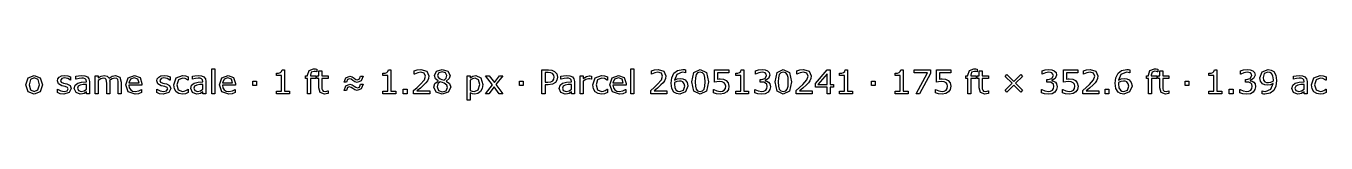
# Model space of a CAD drawing. Extents: x -3 to 198, y 3 to 612.
# Drawn here: x 103.7 to 198.4, y 7.2 to 9.5 of the extents above; entities that cross this region are included whole.
import ezdxf

# ---------------------------------------------------------------- set-up
doc = ezdxf.new("R2010")
doc.units = 0
doc.header["$MEASUREMENT"] = 0
doc.layers.add('Layer 1', color=7, linetype='Continuous')

msp = doc.modelspace()

# ---------------------------------------------------------------- linework, layer by layer
at = {"layer": 'Layer 1', "color": 7}
for points in [[(104.890115, 8.293825), (104.727333, 7.792705), (104.291313, 7.609005), (103.852971, 7.792705), (103.691353, 8.293825), (103.852971, 8.794972), (104.291313, 8.979836), (104.727333, 8.794972), (104.890115, 8.293825), (104.890115, 8.293825)], [(104.664547, 8.293825), (104.565715, 8.668237), (104.291313, 8.79148), (104.014589, 8.668237), (103.916918, 8.293825), (104.01575, 7.922933), (104.291313, 7.797362), (104.564554, 7.921769), (104.664547, 8.293825), (104.664547, 8.293825)], [(106.993471, 8.019426), (106.845807, 7.727591), (106.44467, 7.613635), (106.179568, 7.64737), (105.978419, 7.722935), (105.978419, 7.968283), (105.990034, 7.968283), (106.220253, 7.843876), (106.463262, 7.798526), (106.68883, 7.84504), (106.770218, 7.991539), (106.726035, 8.107797), (106.556279, 8.175239), (106.434192, 8.199581), (106.298154, 8.229796), (106.055148, 8.362352), (105.984221, 8.578623), (106.016778, 8.729779), (106.117934, 8.856514), (106.283041, 8.942556), (106.508606, 8.9751), (106.743477, 8.946049), (106.942303, 8.877443), (106.942303, 8.643736), (106.930688, 8.643736), (106.727213, 8.747215), (106.492342, 8.790236), (106.290029, 8.743722), (106.207476, 8.6077), (106.257475, 8.486759), (106.415603, 8.420508), (106.550479, 8.392594), (106.676053, 8.36693), (106.910921, 8.247179), (106.993473, 8.019268), (106.993471, 8.019426)], [(108.315483, 7.645041), (108.098054, 7.645041), (108.098054, 7.783392), (108.018989, 7.727591), (107.923646, 7.671791), (107.798073, 7.627605), (107.631803, 7.609085), (107.334148, 7.725342), (107.212064, 8.021834), (107.274849, 8.260197), (107.456234, 8.404368), (107.7411, 8.475303), (108.098054, 8.503216), (108.098054, 8.536924), (108.07131, 8.660167), (107.996896, 8.736923), (107.885277, 8.772959), (107.749239, 8.782219), (107.55739, 8.758936), (107.338799, 8.693822), (107.327184, 8.693822), (107.327184, 8.915887), (107.512059, 8.954251), (107.750413, 8.975153), (107.988771, 8.95187), (108.165504, 8.875114), (108.277127, 8.736764), (108.315497, 8.526315), (108.315483, 7.645041)], [(110.631616, 7.645041), (110.413026, 7.645041), (110.413026, 8.384524), (110.404877, 8.546158), (110.373484, 8.670565), (110.296744, 8.74613), (110.152568, 8.771795), (109.968857, 8.725281), (109.785147, 8.609023), (109.790967, 8.546238), (109.793349, 8.476467), (109.793349, 7.645015), (109.574756, 7.645015), (109.574756, 8.384498), (109.566606, 8.547296), (109.535214, 8.671703), (109.458474, 8.746104), (109.314297, 8.771768), (109.134077, 8.727583), (108.955017, 8.614791), (108.955017, 7.645015), (108.736427, 7.645015), (108.736427, 8.943774), (108.955017, 8.943774), (108.955017, 8.799602), (109.158492, 8.932132), (109.375921, 8.97981), (109.600325, 8.924009), (109.738688, 8.76936), (109.980536, 8.92983), (110.214242, 8.97981), (110.529337, 8.849582), (110.631656, 8.487976), (110.631616, 7.645041)], [(112.139663, 8.271759), (111.182745, 8.271759), (111.21879, 8.062448), (111.317622, 7.917112), (111.460634, 7.833398), (111.644345, 7.805485), (111.910608, 7.857819), (112.102454, 7.962462), (112.114096, 7.962462), (112.114096, 7.724099), (111.888529, 7.646206), (111.646684, 7.6148), (111.142063, 7.789213), (110.960681, 8.286867), (111.133925, 8.792644), (111.592037, 8.979836), (111.996661, 8.826352), (112.139676, 8.390345), (112.139663, 8.271759)], [(111.926885, 8.439187), (111.839681, 8.705437), (111.580395, 8.799629), (111.300181, 8.69615), (111.182745, 8.439187), (111.926885, 8.439187)], [(114.236044, 8.019426), (114.088377, 7.727591), (113.687241, 7.613635), (113.422142, 7.64737), (113.22099, 7.722935), (113.22099, 7.968283), (113.232605, 7.968283), (113.462824, 7.843876), (113.70583, 7.798526), (113.931398, 7.84504), (114.012789, 7.991539), (113.968606, 8.107797), (113.79885, 8.175239), (113.676763, 8.199581), (113.540725, 8.229796), (113.297716, 8.362352), (113.226792, 8.578623), (113.259346, 8.729779), (113.360504, 8.856514), (113.525609, 8.942556), (113.751177, 8.9751), (113.986047, 8.946049), (114.184871, 8.877443), (114.184871, 8.643736), (114.173256, 8.643736), (113.969781, 8.747215), (113.734913, 8.790236), (113.5326, 8.743722), (113.450047, 8.6077), (113.500043, 8.486759), (113.658173, 8.420508), (113.793047, 8.392594), (113.918621, 8.36693), (114.153491, 8.247179), (114.236044, 8.019268), (114.236044, 8.019426)], [(115.50922, 7.726427), (115.301094, 7.645041), (115.092967, 7.615964), (114.834843, 7.656657), (114.633694, 7.782254), (114.502307, 7.993868), (114.455799, 8.292688), (114.630206, 8.792644), (115.092967, 8.974015), (115.311558, 8.942636), (115.50922, 8.865907), (115.50922, 8.622887), (115.497605, 8.622887), (115.29064, 8.742638), (115.083675, 8.784495), (114.789509, 8.658924), (114.682538, 8.292688), (114.787183, 7.931082), (115.083675, 7.805485), (115.218552, 7.822947), (115.3418, 7.86827), (115.431329, 7.91944), (115.497605, 7.967118), (115.50922, 7.967118), (115.50922, 7.726427)], [(116.798676, 7.645041), (116.581247, 7.645041), (116.581247, 7.783392), (116.502181, 7.727591), (116.406839, 7.671791), (116.281265, 7.627605), (116.114996, 7.609085), (115.81734, 7.725342), (115.695256, 8.021834), (115.758042, 8.260197), (115.939427, 8.404368), (116.224293, 8.475303), (116.581247, 8.503216), (116.581247, 8.536924), (116.554503, 8.660167), (116.480089, 8.736923), (116.368469, 8.772959), (116.232431, 8.782219), (116.040582, 8.758936), (115.821991, 8.693822), (115.810376, 8.693822), (115.810376, 8.915887), (115.995251, 8.954251), (116.233606, 8.975153), (116.471963, 8.95187), (116.648697, 8.875114), (116.760319, 8.736764), (116.798689, 8.526315), (116.798676, 7.645041)], [(117.440496, 7.645041), (117.221905, 7.645041), (117.221905, 9.454234), (117.440496, 9.454234), (117.440496, 7.645041)], [(118.960168, 8.271759), (118.003251, 8.271759), (118.039295, 8.062448), (118.138127, 7.917112), (118.28114, 7.833398), (118.46485, 7.805485), (118.731113, 7.857819), (118.922962, 7.962462), (118.934578, 7.962462), (118.934578, 7.724099), (118.70901, 7.646206), (118.467165, 7.6148), (117.962545, 7.789213), (117.781162, 8.286867), (117.954406, 8.792644), (118.412518, 8.979836), (118.817142, 8.826352), (118.960157, 8.390345), (118.960168, 8.271759)], [(118.74739, 8.439187), (118.660186, 8.705437), (118.4009, 8.799629), (118.120686, 8.69615), (118.003251, 8.439187), (118.74739, 8.439187)], [(120.485656, 8.239189), (120.207764, 8.239189), (120.207764, 8.568251), (120.485656, 8.568251), (120.485656, 8.239189)], [(122.877367, 7.645041), (121.940214, 7.645041), (121.940214, 7.821783), (122.300658, 7.821783), (122.300658, 8.982165), (121.940214, 8.982165), (121.940214, 9.140306), (122.097183, 9.151947), (122.223918, 9.187984), (122.307635, 9.261247), (122.343679, 9.382161), (122.5239, 9.382161), (122.5239, 7.821809), (122.877367, 7.821809), (122.877367, 7.645041)], [(124.881893, 9.24262), (124.870251, 9.24262), (124.776073, 9.263522), (124.673753, 9.275164), (124.469114, 9.212378), (124.406326, 8.987985), (124.406326, 8.9438), (124.800489, 8.9438), (124.800489, 8.7601), (124.413303, 8.7601), (124.413303, 7.645015), (124.194713, 7.645015), (124.194713, 8.760074), (124.047046, 8.760074), (124.047046, 8.943774), (124.194713, 8.943774), (124.194713, 8.986795), (124.309822, 9.341415), (124.642358, 9.465822), (124.773747, 9.458943), (124.88188, 9.442539), (124.881893, 9.24262)], [(125.694634, 7.656657), (125.559757, 7.629934), (125.430696, 7.61935), (125.128389, 7.726321), (125.024908, 8.069327), (125.024908, 8.759994), (124.877241, 8.759994), (124.877241, 8.943694), (125.024908, 8.943694), (125.024908, 9.316915), (125.243498, 9.316915), (125.243498, 8.943694), (125.694634, 8.943694), (125.694634, 8.759994), (125.243498, 8.759994), (125.243498, 8.168149), (125.248155, 8.007705), (125.280709, 7.900734), (125.350472, 7.832128), (125.487674, 7.811226), (125.599294, 7.826307), (125.68301, 7.853057), (125.694626, 7.853057), (125.694634, 7.656657)], [(128.244473, 8.928692), (128.115412, 8.588015), (127.825895, 8.472895), (127.654974, 8.515916), (127.508472, 8.61241), (127.372434, 8.704273), (127.260814, 8.736843), (127.124776, 8.681016), (127.043385, 8.481044), (126.863164, 8.481044), (126.993389, 8.806587), (127.282904, 8.920543), (127.449173, 8.877522), (127.600327, 8.781029), (127.732878, 8.69033), (127.847987, 8.656595), (127.987512, 8.719381), (128.061926, 8.928692), (128.244473, 8.928692)], [(130.626778, 7.645041), (129.689625, 7.645041), (129.689625, 7.821783), (130.050069, 7.821783), (130.050069, 8.982165), (129.689625, 8.982165), (129.689625, 9.140306), (129.846594, 9.151947), (129.97333, 9.187984), (130.057046, 9.261247), (130.09309, 9.382161), (130.273311, 9.382161), (130.273311, 7.821809), (130.626778, 7.821809), (130.626778, 7.645041)], [(133.105693, 7.645041), (131.933673, 7.645041), (131.933673, 7.888061), (132.177843, 8.097346), (132.406898, 8.305467), (132.712695, 8.648472), (132.795248, 8.924036), (132.705718, 9.134485), (132.458058, 9.211214), (132.229003, 9.174014), (131.98832, 9.060058), (131.976704, 9.060058), (131.976704, 9.304241), (132.196456, 9.378642), (132.463884, 9.412377), (132.881298, 9.283313), (133.032451, 8.935651), (133.006866, 8.750787), (132.933616, 8.589179), (132.826646, 8.44731), (132.678979, 8.292688), (132.422019, 8.055489), (132.174361, 7.843876), (133.105699, 7.843876), (133.105693, 7.645041)], [(134.632343, 8.127561), (134.456771, 7.754341), (134.017264, 7.605513), (133.568454, 7.750848), (133.402185, 8.122931), (133.485902, 8.38336), (133.721934, 8.569415), (133.721934, 8.576294), (133.514969, 8.739092), (133.448693, 8.959993), (133.60915, 9.285562), (134.017264, 9.41579), (134.431191, 9.291383), (134.585834, 8.9751), (134.512582, 8.743722), (134.297478, 8.567007), (134.297478, 8.560128), (134.5463, 8.388043), (134.632343, 8.127588), (134.632343, 8.127561)], [(134.356777, 8.972878), (134.260273, 9.170521), (134.016102, 9.244948), (133.775419, 9.175178), (133.6824, 8.986821), (133.728911, 8.841486), (133.871923, 8.733351), (133.995171, 8.678688), (134.153302, 8.622887), (134.312594, 8.782193), (134.356777, 8.972878), (134.356777, 8.972878)], [(136.969404, 8.310124), (136.92406, 8.020591), (136.796161, 7.79969), (136.614776, 7.66597), (136.395024, 7.619456), (136.211313, 7.641681), (136.045044, 7.710288), (136.045044, 7.166146), (135.826453, 7.166146), (135.826453, 8.943932), (136.045044, 8.943932), (136.045044, 8.807884), (136.24038, 8.929989), (136.472925, 8.979969), (136.838018, 8.802089), (136.969404, 8.310256), (136.969404, 8.310124)], [(136.743839, 8.304303), (136.66361, 8.655431), (136.417114, 8.771715), (136.22759, 8.731022), (136.045044, 8.624051), (136.045044, 7.888061), (136.204336, 7.83107), (136.356654, 7.815989), (136.64152, 7.939231), (136.743839, 8.304329), (136.743839, 8.304303)], [(138.434535, 7.645015), (138.158972, 7.645015), (137.790389, 8.143833), (137.419484, 7.645015), (137.164849, 7.645015), (137.671793, 8.292661), (137.169498, 8.943774), (137.445064, 8.943774), (137.811321, 8.453104), (138.178739, 8.943774), (138.434535, 8.943774), (137.924102, 8.304276), (138.434535, 7.645015)], [(139.913514, 8.239163), (139.635623, 8.239163), (139.635623, 8.568224), (139.913514, 8.568224), (139.913514, 8.239163)], [(142.409871, 8.853075), (142.369175, 8.639133), (142.257553, 8.469376), (142.04594, 8.334518), (141.73782, 8.290333), (141.507601, 8.290333), (141.507601, 7.645015), (141.277382, 7.645015), (141.277382, 9.376314), (141.74712, 9.376314), (142.011057, 9.349565), (142.202906, 9.268179), (142.355221, 9.103053), (142.409871, 8.853075), (142.409871, 8.853075)], [(142.170349, 8.847254), (142.138956, 9.003067), (142.043614, 9.111202), (141.915715, 9.162372), (141.735494, 9.178776), (141.507601, 9.178776), (141.507601, 8.486945), (141.701775, 8.486945), (141.928505, 8.511286), (142.070355, 8.591508), (142.147095, 8.708956), (142.170352, 8.847307), (142.170349, 8.847254)], [(143.647003, 7.645015), (143.429574, 7.645015), (143.429574, 7.783365), (143.350508, 7.727565), (143.255166, 7.671764), (143.129592, 7.627579), (142.963323, 7.609058), (142.665667, 7.725316), (142.543583, 8.021808), (142.606369, 8.26017), (142.787754, 8.404342), (143.07262, 8.475276), (143.429574, 8.50319), (143.429574, 8.536898), (143.402832, 8.660141), (143.328418, 8.736896), (143.216796, 8.772932), (143.080758, 8.782193), (142.888909, 8.758909), (142.670319, 8.693796), (142.658703, 8.693796), (142.658703, 8.91586), (142.843575, 8.954225), (143.081933, 8.975127), (143.320288, 8.951843), (143.497021, 8.875088), (143.608644, 8.736737), (143.647013, 8.526288), (143.647003, 7.645015)], [(144.878322, 8.705411), (144.866707, 8.705411), (144.771364, 8.721815), (144.663232, 8.727636), (144.467895, 8.682286), (144.286511, 8.567193), (144.286511, 7.645015), (144.06792, 7.645015), (144.06792, 8.943774), (144.286511, 8.943774), (144.286511, 8.751924), (144.515565, 8.899588), (144.719043, 8.943774), (144.801595, 8.940334), (144.878335, 8.930015), (144.878322, 8.705411)], [(146.044527, 7.726401), (145.836401, 7.645015), (145.628274, 7.615937), (145.37015, 7.65663), (145.169001, 7.782228), (145.037614, 7.993841), (144.991106, 8.292661), (145.165513, 8.792617), (145.628274, 8.973989), (145.846865, 8.942609), (146.044527, 8.86588), (146.044527, 8.622861), (146.032912, 8.622861), (145.825947, 8.742611), (145.618982, 8.784468), (145.324816, 8.658897), (145.217845, 8.292661), (145.322491, 7.931056), (145.618982, 7.805458), (145.753859, 7.822921), (145.877107, 7.868244), (145.966636, 7.919414), (146.032912, 7.967092), (146.044527, 7.967092), (146.044527, 7.726401)], [(147.411884, 8.271733), (146.454967, 8.271733), (146.491011, 8.062421), (146.589843, 7.917086), (146.732856, 7.833372), (146.916566, 7.805458), (147.182829, 7.857793), (147.374676, 7.962435), (147.386291, 7.962435), (147.386291, 7.724072), (147.160723, 7.646179), (146.918879, 7.614773), (146.414258, 7.789186), (146.232876, 8.28684), (146.406119, 8.792617), (146.864232, 8.97981), (147.268856, 8.826325), (147.411871, 8.390319), (147.411884, 8.271733)], [(147.199106, 8.439161), (147.111902, 8.705411), (146.852616, 8.799602), (146.572402, 8.696124), (146.454967, 8.439161), (147.199106, 8.439161)], [(147.964175, 7.645015), (147.745584, 7.645015), (147.745584, 9.454207), (147.964175, 9.454207), (147.964175, 7.645015)], [(150.377978, 7.645015), (149.205958, 7.645015), (149.205958, 7.888034), (149.450128, 8.09732), (149.679186, 8.305441), (149.98498, 8.648446), (150.067533, 8.924009), (149.978003, 9.134459), (149.730345, 9.211188), (149.501288, 9.173987), (149.260605, 9.060031), (149.24899, 9.060031), (149.24899, 9.304215), (149.468744, 9.378616), (149.736169, 9.41235), (150.153583, 9.283286), (150.304737, 8.935624), (150.279151, 8.75076), (150.205902, 8.589153), (150.098931, 8.447284), (149.951267, 8.292661), (149.694304, 8.055463), (149.446646, 7.843849), (150.377984, 7.843849), (150.377978, 7.645015)], [(151.917418, 8.206619), (151.74301, 7.775243), (151.317455, 7.608979), (151.08491, 7.648507), (150.900038, 7.765929), (150.745397, 8.021728), (150.691912, 8.405427), (150.740746, 8.813546), (150.898876, 9.129802), (151.162814, 9.334457), (151.539535, 9.408858), (151.654642, 9.403037), (151.748823, 9.382135), (151.748823, 9.16007), (151.737208, 9.16007), (151.638375, 9.192614), (151.504663, 9.209018), (151.105852, 9.052067), (150.932605, 8.630005), (151.124454, 8.719513), (151.344206, 8.750919), (151.538381, 8.730017), (151.711628, 8.648631), (151.865104, 8.469561), (151.917428, 8.206804), (151.917418, 8.206619)], [(151.681386, 8.197358), (151.648829, 8.376428), (151.544184, 8.499671), (151.425587, 8.548513), (151.289549, 8.560155), (151.105841, 8.536871), (150.931433, 8.464773), (150.927941, 8.414793), (150.926882, 8.3555), (150.964088, 8.064802), (151.068733, 7.897374), (151.183843, 7.821809), (151.319881, 7.798526), (151.58498, 7.90084), (151.681486, 8.197332), (151.681386, 8.197358)], [(153.403371, 8.511286), (153.256869, 7.82644), (152.804572, 7.609032), (152.348786, 7.829932), (152.205771, 8.508958), (152.351111, 9.190312), (152.804572, 9.411239), (153.259195, 9.18682), (153.403371, 8.511286), (153.403371, 8.511286)], [(153.097577, 7.983417), (153.152224, 8.204343), (153.167332, 8.511286), (153.152224, 8.818255), (153.096413, 9.039156), (152.984793, 9.17404), (152.804572, 9.21939), (152.623187, 9.17404), (152.510404, 9.036854), (152.455757, 8.812435), (152.441813, 8.508958), (152.454593, 8.205508), (152.50924, 7.986909), (152.617375, 7.848532), (152.804572, 7.800881), (152.985955, 7.84623), (153.097577, 7.983417), (153.097577, 7.983417)], [(154.905602, 8.19503), (154.861419, 7.963652), (154.740497, 7.777624), (154.540509, 7.652053), (154.273085, 7.609032), (153.999845, 7.639247), (153.777767, 7.710182), (153.777767, 7.955503), (153.794039, 7.955503), (154.017281, 7.852025), (154.268428, 7.810168), (154.42772, 7.833451), (154.566084, 7.914837), (154.642824, 8.034613), (154.669565, 8.196221), (154.638172, 8.347377), (154.553294, 8.446199), (154.40563, 8.50782), (154.212617, 8.526341), (154.014955, 8.512318), (153.852176, 8.484431), (153.852176, 9.376234), (154.893971, 9.376234), (154.893971, 9.172744), (154.076579, 9.172744), (154.076579, 8.712316), (154.178898, 8.719196), (154.269592, 8.721841), (154.516088, 8.6975), (154.710261, 8.613759), (154.854437, 8.448659), (154.905597, 8.195189), (154.905602, 8.19503)], [(156.334583, 7.645068), (155.397433, 7.645068), (155.397433, 7.821809), (155.757877, 7.821809), (155.757877, 8.982191), (155.397433, 8.982191), (155.397433, 9.140332), (155.554399, 9.151974), (155.681137, 9.18801), (155.764851, 9.261273), (155.800895, 9.382188), (155.981119, 9.382188), (155.981119, 7.821836), (156.334583, 7.821836), (156.334583, 7.645068)], [(157.794957, 8.478742), (157.886812, 8.353171), (157.922856, 8.15783), (157.879835, 7.940395), (157.758913, 7.768311), (157.553112, 7.647396), (157.29499, 7.609032), (157.011286, 7.643904), (156.782231, 7.718331), (156.782231, 7.961324), (156.799667, 7.961324), (157.032209, 7.853189), (157.290334, 7.810168), (157.446136, 7.834509), (157.579851, 7.906608), (157.658914, 8.019373), (157.685658, 8.175186), (157.655427, 8.328671), (157.574035, 8.425164), (157.4473, 8.474006), (157.286844, 8.488029), (157.182201, 8.488029), (157.182201, 8.681043), (157.26359, 8.681043), (157.544968, 8.754306), (157.650775, 8.970576), (157.624034, 9.079875), (157.54962, 9.157768), (157.442649, 9.199625), (157.313588, 9.211267), (157.078718, 9.171738), (156.84385, 9.060111), (156.832235, 9.060111), (156.832235, 9.30313), (157.051989, 9.377557), (157.319414, 9.412429), (157.542656, 9.389146), (157.717064, 9.314719), (157.843799, 9.179861), (157.88682, 8.994997), (157.784501, 8.742664), (157.544982, 8.607806), (157.544982, 8.591402), (157.672881, 8.551873), (157.794965, 8.478637), (157.794957, 8.478742)], [(159.458808, 8.511286), (159.312306, 7.82644), (158.860007, 7.609032), (158.404223, 7.829932), (158.261208, 8.508958), (158.406549, 9.190312), (158.860007, 9.411239), (159.314632, 9.18682), (159.458808, 8.511286), (159.458808, 8.511286)], [(159.153014, 7.983417), (159.207661, 8.204343), (159.222769, 8.511286), (159.207661, 8.818255), (159.15185, 9.039156), (159.04023, 9.17404), (158.860007, 9.21939), (158.678625, 9.17404), (158.565841, 9.036854), (158.511194, 8.812435), (158.49725, 8.508958), (158.51003, 8.205508), (158.564677, 7.986909), (158.672809, 7.848532), (158.860007, 7.800881), (159.041392, 7.84623), (159.153014, 7.983417), (159.153014, 7.983417)], [(160.974993, 7.645068), (159.802973, 7.645068), (159.802973, 7.888087), (160.047143, 8.097373), (160.276198, 8.305494), (160.581995, 8.648499), (160.664547, 8.924062), (160.575018, 9.134511), (160.327358, 9.211241), (160.098303, 9.17404), (159.85762, 9.060084), (159.846004, 9.060084), (159.846004, 9.304268), (160.065756, 9.378669), (160.333184, 9.412403), (160.750598, 9.283339), (160.901751, 8.935677), (160.876166, 8.750813), (160.802916, 8.589206), (160.695946, 8.447336), (160.548279, 8.292714), (160.291319, 8.055516), (160.043661, 7.843902), (160.974999, 7.843902), (160.974993, 7.645068)], [(162.528384, 8.132245), (162.271424, 8.132245), (162.271424, 7.645015), (162.048182, 7.645015), (162.048182, 8.132192), (161.219164, 8.132192), (161.219164, 8.399632), (162.057484, 9.376314), (162.271424, 9.376314), (162.271424, 8.31822), (162.528384, 8.31822), (162.528384, 8.132245)], [(162.048182, 8.318273), (162.048182, 9.099639), (161.377292, 8.318273), (162.048182, 8.318273)], [(163.903879, 7.645068), (162.966729, 7.645068), (162.966729, 7.821809), (163.327171, 7.821809), (163.327171, 8.982191), (162.966729, 8.982191), (162.966729, 9.140332), (163.123696, 9.151974), (163.250431, 9.18801), (163.334148, 9.261273), (163.370192, 9.382188), (163.550412, 9.382188), (163.550412, 7.821836), (163.903879, 7.821836), (163.903879, 7.645068)], [(165.566567, 8.239216), (165.288678, 8.239216), (165.288678, 8.568277), (165.566567, 8.568277), (165.566567, 8.239216)], [(167.958278, 7.645068), (167.021128, 7.645068), (167.021128, 7.821809), (167.381569, 7.821809), (167.381569, 8.982191), (167.021128, 8.982191), (167.021128, 9.140332), (167.178094, 9.151974), (167.304829, 9.18801), (167.388546, 9.261273), (167.42459, 9.382188), (167.604811, 9.382188), (167.604811, 7.821836), (167.958278, 7.821836), (167.958278, 7.645068)], [(169.575618, 9.117075), (168.791947, 7.645068), (168.543125, 7.645068), (169.376795, 9.172876), (168.39081, 9.172876), (168.39081, 9.376367), (169.575618, 9.376367), (169.575618, 9.117075)], [(171.070875, 8.19503), (171.026692, 7.963652), (170.90577, 7.777624), (170.705782, 7.652053), (170.438357, 7.609032), (170.165117, 7.639247), (169.943039, 7.710182), (169.943039, 7.955503), (169.959311, 7.955503), (170.182553, 7.852025), (170.433701, 7.810168), (170.592993, 7.833451), (170.731356, 7.914837), (170.808096, 8.034613), (170.834838, 8.196221), (170.803445, 8.347377), (170.718567, 8.446199), (170.5709, 8.50782), (170.377889, 8.526341), (170.180227, 8.512318), (170.017448, 8.484431), (170.017448, 9.376234), (171.059244, 9.376234), (171.059244, 9.172744), (170.241851, 9.172744), (170.241851, 8.712316), (170.344171, 8.719196), (170.434862, 8.721841), (170.681358, 8.6975), (170.875533, 8.613759), (171.01971, 8.448659), (171.070869, 8.195189), (171.070875, 8.19503)], [(172.990522, 9.242647), (172.978907, 9.242647), (172.884726, 9.263549), (172.782407, 9.27519), (172.577767, 9.212405), (172.514982, 8.988012), (172.514982, 8.943826), (172.909144, 8.943826), (172.909144, 8.760127), (172.521959, 8.760127), (172.521959, 7.645015), (172.303366, 7.645015), (172.303366, 8.760074), (172.155702, 8.760074), (172.155702, 8.943774), (172.303366, 8.943774), (172.303366, 8.986795), (172.418475, 9.341415), (172.751014, 9.465822), (172.8824, 9.458943), (172.990533, 9.442539), (172.990522, 9.242647)], [(173.803263, 7.656683), (173.668387, 7.62996), (173.539326, 7.619377), (173.237018, 7.726348), (173.133537, 8.069353), (173.133537, 8.760021), (172.985871, 8.760021), (172.985871, 8.943721), (173.133537, 8.943721), (173.133537, 9.316941), (173.352128, 9.316941), (173.352128, 8.943721), (173.803263, 8.943721), (173.803263, 8.760021), (173.352128, 8.760021), (173.352128, 8.168175), (173.356784, 8.007732), (173.389341, 7.900761), (173.459104, 7.832155), (173.596304, 7.811252), (173.707926, 7.826334), (173.79164, 7.853083), (173.803255, 7.853083), (173.803263, 7.656683)], [(176.299619, 7.89621), (176.170559, 7.767147), (175.663612, 8.278744), (175.156666, 7.767147), (175.027605, 7.89621), (175.539203, 8.403151), (175.027605, 8.910092), (175.156666, 9.039156), (175.663612, 8.527558), (176.170559, 9.039156), (176.299619, 8.910092), (175.788022, 8.403151), (176.299619, 7.89621)], [(178.682028, 8.478742), (178.773883, 8.353171), (178.809927, 8.15783), (178.766906, 7.940395), (178.645984, 7.768311), (178.440183, 7.647396), (178.182059, 7.609032), (177.898357, 7.643904), (177.669302, 7.718331), (177.669302, 7.961324), (177.686738, 7.961324), (177.919283, 7.853189), (178.177407, 7.810168), (178.33321, 7.834509), (178.466922, 7.906608), (178.545987, 8.019373), (178.572731, 8.175186), (178.5425, 8.328671), (178.461109, 8.425164), (178.334374, 8.474006), (178.173918, 8.488029), (178.069275, 8.488029), (178.069275, 8.681043), (178.150663, 8.681043), (178.432042, 8.754306), (178.537849, 8.970576), (178.511107, 9.079875), (178.436693, 9.157768), (178.329723, 9.199625), (178.200662, 9.211267), (177.965791, 9.171738), (177.730924, 9.060111), (177.719308, 9.060111), (177.719308, 9.30313), (177.939063, 9.377557), (178.206488, 9.412429), (178.42973, 9.389146), (178.604137, 9.314719), (178.730873, 9.179861), (178.773894, 8.994997), (178.671574, 8.742664), (178.432055, 8.607806), (178.432055, 8.591402), (178.559955, 8.551873), (178.682039, 8.478637), (178.682028, 8.478742)], [(180.334251, 8.19503), (180.290068, 7.963652), (180.169146, 7.777624), (179.969158, 7.652053), (179.701734, 7.609032), (179.428493, 7.639247), (179.206416, 7.710182), (179.206416, 7.955503), (179.222687, 7.955503), (179.445929, 7.852025), (179.697077, 7.810168), (179.856369, 7.833451), (179.994733, 7.914837), (180.071472, 8.034613), (180.098214, 8.196221), (180.066821, 8.347377), (179.981943, 8.446199), (179.834276, 8.50782), (179.641266, 8.526341), (179.443604, 8.512318), (179.280824, 8.484431), (179.280824, 9.376234), (180.32262, 9.376234), (180.32262, 9.172744), (179.505228, 9.172744), (179.505228, 8.712316), (179.607547, 8.719196), (179.698238, 8.721841), (179.944735, 8.6975), (180.138909, 8.613759), (180.283086, 8.448659), (180.334246, 8.195189), (180.334251, 8.19503)], [(181.862064, 7.645068), (180.690044, 7.645068), (180.690044, 7.888087), (180.934214, 8.097373), (181.163269, 8.305494), (181.469063, 8.648499), (181.551619, 8.924062), (181.462089, 9.134511), (181.214429, 9.211241), (180.985374, 9.17404), (180.744691, 9.060084), (180.733075, 9.060084), (180.733075, 9.304268), (180.952827, 9.378669), (181.220252, 9.412403), (181.637669, 9.283339), (181.788822, 8.935677), (181.763237, 8.750813), (181.689987, 8.589206), (181.583017, 8.447336), (181.43535, 8.292714), (181.17839, 8.055516), (180.930732, 7.843902), (181.86207, 7.843902), (181.862064, 7.645068)], [(184.267727, 8.206672), (184.093319, 7.775296), (183.667764, 7.609032), (183.435222, 7.64856), (183.25035, 7.765982), (183.095706, 8.021781), (183.042224, 8.405479), (183.091058, 8.813599), (183.249186, 9.129855), (183.513123, 9.33451), (183.889844, 9.40891), (184.004954, 9.40309), (184.099132, 9.382188), (184.099132, 9.160123), (184.087517, 9.160123), (183.988685, 9.192667), (183.854972, 9.209071), (183.456161, 9.05212), (183.282915, 8.630058), (183.474764, 8.719566), (183.694519, 8.750972), (183.888691, 8.73007), (184.061937, 8.648684), (184.215416, 8.469614), (184.267738, 8.206857), (184.267727, 8.206672)], [(184.031695, 8.197411), (183.999138, 8.376481), (183.894496, 8.499724), (183.775896, 8.548566), (183.639858, 8.560208), (183.45615, 8.536924), (183.281743, 8.464825), (183.27825, 8.414846), (183.277192, 8.355553), (183.3144, 8.064855), (183.419043, 7.897427), (183.534152, 7.821862), (183.67019, 7.798579), (183.935292, 7.900893), (184.031796, 8.197385), (184.031695, 8.197411)], [(186.147843, 9.242699), (186.136228, 9.242699), (186.04205, 9.263602), (185.93973, 9.275243), (185.735091, 9.212458), (185.672306, 8.988065), (185.672306, 8.943879), (186.066465, 8.943879), (186.066465, 8.760179), (185.67928, 8.760179), (185.67928, 7.645015), (185.460689, 7.645015), (185.460689, 8.760074), (185.313023, 8.760074), (185.313023, 8.943774), (185.460689, 8.943774), (185.460689, 8.986795), (185.575799, 9.341415), (185.908335, 9.465822), (186.039724, 9.458943), (186.147856, 9.442539), (186.147843, 9.242699)], [(186.960584, 7.656736), (186.825708, 7.630013), (186.696647, 7.61943), (186.394339, 7.726401), (186.290858, 8.069406), (186.290858, 8.760074), (186.143192, 8.760074), (186.143192, 8.943774), (186.290858, 8.943774), (186.290858, 9.316994), (186.509449, 9.316994), (186.509449, 8.943774), (186.960584, 8.943774), (186.960584, 8.760074), (186.509449, 8.760074), (186.509449, 8.168228), (186.514106, 8.007785), (186.54666, 7.900814), (186.616422, 7.832207), (186.753625, 7.811305), (186.865244, 7.826387), (186.948961, 7.853136), (186.960576, 7.853136), (186.960584, 7.656736)], [(188.418632, 8.239268), (188.140741, 8.239268), (188.140741, 8.56833), (188.418632, 8.56833), (188.418632, 8.239268)], [(190.810343, 7.645121), (189.873193, 7.645121), (189.873193, 7.821862), (190.233634, 7.821862), (190.233634, 8.982244), (189.873193, 8.982244), (189.873193, 9.140385), (190.03016, 9.152027), (190.156895, 9.188063), (190.240612, 9.261326), (190.276656, 9.382241), (190.456876, 9.382241), (190.456876, 7.821889), (190.810343, 7.821889), (190.810343, 7.645121)], [(193.136943, 8.478795), (193.228796, 8.353224), (193.26484, 8.157883), (193.221822, 7.940448), (193.100899, 7.768364), (192.895096, 7.647449), (192.636974, 7.609085), (192.35327, 7.643957), (192.124215, 7.718384), (192.124215, 7.961377), (192.141651, 7.961377), (192.374193, 7.853242), (192.632318, 7.810221), (192.788122, 7.834562), (192.921835, 7.906661), (193.0009, 8.019426), (193.027642, 8.175239), (192.99741, 8.328724), (192.916019, 8.425217), (192.789284, 8.474059), (192.62883, 8.488082), (192.524185, 8.488082), (192.524185, 8.681096), (192.605573, 8.681096), (192.886952, 8.754359), (192.992759, 8.970629), (192.966018, 9.079928), (192.891604, 9.157821), (192.784633, 9.199678), (192.655572, 9.21132), (192.420701, 9.171791), (192.185834, 9.060164), (192.174218, 9.060164), (192.174218, 9.303183), (192.393973, 9.37761), (192.661398, 9.412482), (192.88464, 9.389199), (193.059048, 9.314772), (193.185785, 9.179914), (193.228804, 8.99505), (193.126484, 8.742717), (192.886965, 8.607859), (192.886965, 8.591455), (193.014865, 8.551926), (193.136951, 8.47869), (193.136943, 8.478795)], [(194.800792, 8.614818), (194.748471, 8.203232), (194.592666, 7.88814), (194.327567, 7.683485), (193.953171, 7.611413), (193.839223, 7.618292), (193.743881, 7.638136), (193.743881, 7.860227), (193.755496, 7.860227), (193.850839, 7.826492), (193.988038, 7.811411), (194.390339, 7.964896), (194.560096, 8.390451), (194.356621, 8.297424), (194.148495, 8.269537), (193.95432, 8.290439), (193.781076, 8.371825), (193.626433, 8.552032), (193.575273, 8.813652), (193.749681, 9.245028), (194.175236, 9.411292), (194.407781, 9.371763), (194.594978, 9.255479), (194.747293, 9.006665), (194.800779, 8.614818), (194.800792, 8.614818)], [(194.565922, 8.664824), (194.528716, 8.95433), (194.426397, 9.124087), (194.308961, 9.198514), (194.172923, 9.221797), (193.907825, 9.117155), (193.811318, 8.822991), (193.842713, 8.642757), (193.94852, 8.520679), (194.06363, 8.471837), (194.203155, 8.460195), (194.386865, 8.484537), (194.561273, 8.555445), (194.563654, 8.603123), (194.566036, 8.664744), (194.565922, 8.664824)], [(197.01926, 7.645121), (196.801831, 7.645121), (196.801831, 7.783471), (196.722765, 7.727671), (196.627423, 7.67187), (196.501849, 7.627685), (196.33558, 7.609164), (196.037924, 7.725422), (195.91584, 8.021913), (195.978626, 8.260276), (196.160011, 8.404448), (196.444877, 8.475382), (196.801831, 8.503296), (196.801831, 8.537004), (196.775087, 8.660246), (196.700673, 8.737002), (196.589053, 8.773038), (196.453015, 8.782299), (196.261166, 8.759015), (196.042575, 8.693901), (196.03096, 8.693901), (196.03096, 8.915966), (196.215832, 8.95433), (196.45419, 8.975232), (196.692547, 8.951949), (196.869281, 8.875194), (196.980903, 8.736843), (197.019273, 8.526394), (197.01926, 7.645121)], [(198.400568, 7.726507), (198.192442, 7.645121), (197.984316, 7.616043), (197.726191, 7.656736), (197.525042, 7.782334), (197.393653, 7.993947), (197.347144, 8.292767), (197.521552, 8.792723), (197.984316, 8.974095), (198.202906, 8.942715), (198.400568, 8.865986), (198.400568, 8.622967), (198.388953, 8.622967), (198.181991, 8.742717), (197.975026, 8.784574), (197.680857, 8.659003), (197.573889, 8.292767), (197.678532, 7.931162), (197.975026, 7.805564), (198.109903, 7.823026), (198.233151, 7.86835), (198.32268, 7.91952), (198.388953, 7.967198), (198.400568, 7.967198), (198.400568, 7.726507)], [(108.098054, 7.96479), (108.098054, 8.326396), (107.862022, 8.308933), (107.648083, 8.275199), (107.495765, 8.191485), (107.437631, 8.036862), (107.505068, 7.868244), (107.710869, 7.812443), (107.921321, 7.856628), (108.098054, 7.964764), (108.098054, 7.96479)], [(116.581247, 7.96479), (116.581247, 8.326396), (116.345215, 8.308933), (116.131276, 8.275199), (115.978958, 8.191485), (115.920824, 8.036862), (115.988261, 7.868244), (116.194061, 7.812443), (116.404513, 7.856628), (116.581247, 7.964764), (116.581247, 7.96479)], [(128.245531, 8.328724), (128.115306, 8.000826), (127.824627, 7.888061), (127.657194, 7.931082), (127.507204, 8.027576), (127.387444, 8.107797), (127.259544, 8.151982), (127.118857, 8.088033), (127.045605, 7.879912), (126.863059, 7.879912), (126.990958, 8.219425), (127.281637, 8.335709), (127.451393, 8.292688), (127.59906, 8.196168), (127.711843, 8.11711), (127.846717, 8.071761), (127.982755, 8.128726), (128.062985, 8.328724), (128.245531, 8.328724)], [(131.452306, 7.645041), (131.174417, 7.645041), (131.174417, 7.976405), (131.452306, 7.976405), (131.452306, 7.645041)], [(134.392821, 8.105469), (134.345151, 8.276389), (134.16144, 8.406617), (134.04168, 8.454295), (133.868436, 8.515916), (133.699841, 8.361268), (133.637055, 8.140367), (133.745188, 7.881076), (134.019589, 7.778762), (134.290501, 7.865968), (134.392821, 8.105469), (134.392821, 8.105469)], [(143.429574, 7.964764), (143.429574, 8.326369), (143.193542, 8.308907), (142.979603, 8.275172), (142.827285, 8.191458), (142.769151, 8.036836), (142.836588, 7.868217), (143.042388, 7.812417), (143.25284, 7.856602), (143.429574, 7.964737), (143.429574, 7.964764)], [(182.588763, 7.645068), (182.310874, 7.645068), (182.310874, 7.976432), (182.588763, 7.976432), (182.588763, 7.645068)], [(191.635874, 7.645121), (191.357983, 7.645121), (191.357983, 7.976485), (191.635874, 7.976485), (191.635874, 7.645121)], [(196.801831, 7.964869), (196.801831, 8.326475), (196.565799, 8.309012), (196.351857, 8.275278), (196.199542, 8.191564), (196.141405, 8.036942), (196.208845, 7.868323), (196.414645, 7.812522), (196.625097, 7.856708), (196.801831, 7.964843), (196.801831, 7.964869)]]:
    msp.add_lwpolyline(points, dxfattribs=at)

doc.saveas('drawing.dxf')
